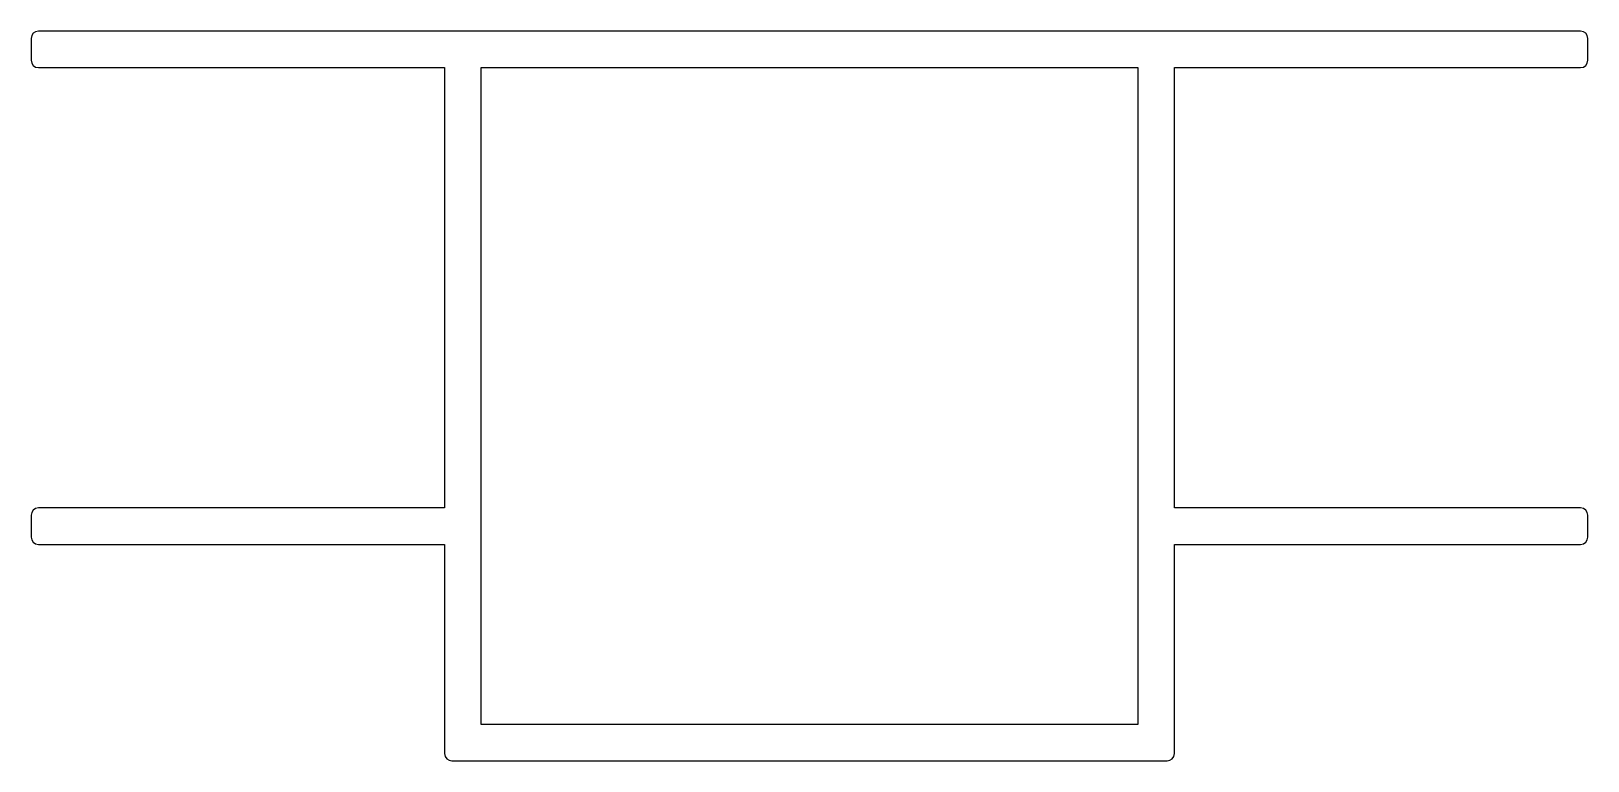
# Model space of a CAD drawing. Extents: x 225.8 to 289.8, y 422.6 to 452.6.
import ezdxf

# ---------------------------------------------------------------- set-up
doc = ezdxf.new("R2010")
doc.units = 0
doc.header["$LTSCALE"] = 5
doc.layers.get('0').update_dxf_attribs({"linetype": 'CONTINUOUS'})

msp = doc.modelspace()

# ---------------------------------------------------------------- linework, layer by layer
for p, q in [((289.544, 452.602), (226.144, 452.602)), ((225.844, 452.302), (225.844, 451.402)), ((289.844, 451.402), (289.844, 452.302)), ((226.144, 451.102), (242.844, 451.102)), ((242.844, 451.102), (242.844, 433.002)), ((244.344, 424.102), (244.344, 451.102)), ((244.344, 451.102), (271.344, 451.102)), ((271.344, 451.102), (271.344, 424.102)), ((272.844, 433.002), (272.844, 451.102)), ((272.844, 451.102), (289.544, 451.102)), ((225.844, 432.702), (225.844, 431.802)), ((242.844, 433.002), (226.144, 433.002)), ((289.544, 433.002), (272.844, 433.002)), ((289.844, 431.802), (289.844, 432.702)), ((226.144, 431.502), (242.844, 431.502)), ((242.844, 431.502), (242.844, 422.902)), ((272.844, 422.902), (272.844, 431.502)), ((272.844, 431.502), (289.544, 431.502)), ((271.344, 424.102), (244.344, 424.102)), ((243.144, 422.602), (272.544, 422.602))]:
    msp.add_line(p, q)
for centre, start, end in [((226.144, 452.302), 90, 180), ((289.544, 452.302), 0, 90), ((226.144, 451.402), 180, 270), ((289.544, 451.402), 270, 360), ((226.144, 432.702), 90, 180), ((289.544, 432.702), 0, 90), ((226.144, 431.802), 180, 270), ((289.544, 431.802), 270, 0), ((243.144, 422.902), 180, 270), ((272.544, 422.902), 270, 0)]:
    msp.add_arc(centre, 0.3, start, end)

doc.saveas('drawing.dxf')
